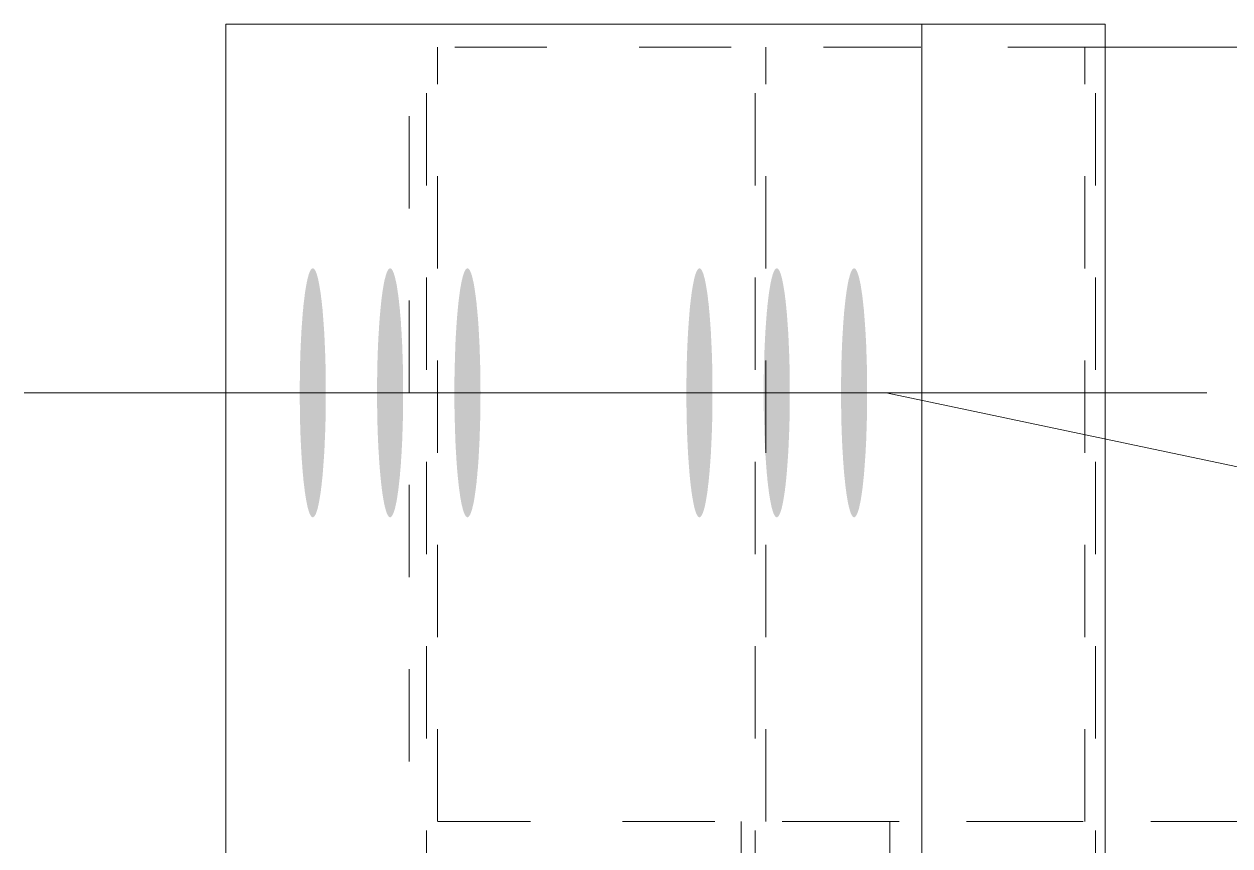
# Model space of a CAD drawing. Header units: millimetres. Extents: x 2 to 825, y 1 to 579.
# Drawn here: x 31.26 to 44.34, y 443 to 451.91 of the extents above; entities that cross this region are included whole.
import ezdxf

# ---------------------------------------------------------------- set-up
doc = ezdxf.new("R2010")
doc.units = ezdxf.units.MM
doc.linetypes.add('XKITLINE00', pattern=[0])
doc.linetypes.add('XKITLINE01', pattern=[4, 1, -1, 1, -1])
for name, color, linetype, lineweight in [('Bolt', 3, 'Continuous', 0), ('BoltMark', 7, 'Continuous', 0), ('Part', 2, 'Continuous', 0)]:
    doc.layers.add(name, color=color, linetype=linetype, lineweight=lineweight)

# ---------------------------------------------------------------- blocks, each defined once
blk = doc.blocks.new('*A80')
at = {"layer": 'Bolt'}
for points in [[(34.531, 447.882), (34.531, 447.849), (34.531, 447.816), (34.531, 447.783), (34.53, 447.75), (34.53, 447.717), (34.529, 447.684), (34.528, 447.652), (34.528, 447.619), (34.527, 447.587), (34.526, 447.555), (34.525, 447.523), (34.524, 447.491), (34.523, 447.46), (34.522, 447.429), (34.52, 447.398), (34.519, 447.368), (34.518, 447.338), (34.516, 447.308), (34.514, 447.279), (34.513, 447.25), (34.511, 447.221), (34.509, 447.193), (34.507, 447.165), (34.505, 447.138), (34.503, 447.111), (34.501, 447.084), (34.499, 447.059), (34.497, 447.033), (34.495, 447.008), (34.492, 446.984), (34.49, 446.96), (34.487, 446.937), (34.485, 446.915), (34.482, 446.893), (34.479, 446.871), (34.477, 446.851), (34.474, 446.831), (34.471, 446.811), (34.468, 446.792), (34.465, 446.774), (34.462, 446.757), (34.459, 446.74), (34.456, 446.724), (34.453, 446.709), (34.45, 446.695), (34.447, 446.681), (34.444, 446.668), (34.441, 446.655), (34.437, 446.644), (34.434, 446.633), (34.431, 446.623), (34.427, 446.614), (34.424, 446.605), (34.421, 446.598), (34.417, 446.591), (34.414, 446.585), (34.41, 446.58), (34.407, 446.575), (34.403, 446.571), (34.4, 446.569), (34.397, 446.567), (34.393, 446.565), (34.39, 446.565), (34.386, 446.565), (34.383, 446.567), (34.379, 446.569), (34.376, 446.571), (34.372, 446.575), (34.369, 446.58), (34.365, 446.585), (34.362, 446.591), (34.359, 446.598), (34.355, 446.605), (34.352, 446.614), (34.348, 446.623), (34.345, 446.633), (34.342, 446.644), (34.339, 446.655), (34.335, 446.668), (34.332, 446.681), (34.329, 446.695), (34.326, 446.709), (34.323, 446.724), (34.32, 446.74), (34.317, 446.757), (34.314, 446.774), (34.311, 446.792), (34.308, 446.811), (34.305, 446.831), (34.302, 446.851), (34.3, 446.871), (34.297, 446.893), (34.295, 446.915), (34.292, 446.937), (34.289, 446.96), (34.287, 446.984), (34.285, 447.008), (34.282, 447.033), (34.28, 447.059), (34.278, 447.084), (34.276, 447.111), (34.274, 447.138), (34.272, 447.165), (34.27, 447.193), (34.268, 447.221), (34.266, 447.25), (34.265, 447.279), (34.263, 447.308), (34.262, 447.338), (34.26, 447.368), (34.259, 447.398), (34.257, 447.429), (34.256, 447.46), (34.255, 447.491), (34.254, 447.523), (34.253, 447.555), (34.252, 447.587), (34.251, 447.619), (34.251, 447.652), (34.25, 447.684), (34.25, 447.717), (34.249, 447.75), (34.249, 447.783), (34.248, 447.816), (34.248, 447.849), (34.248, 447.882), (34.248, 447.915), (34.248, 447.948), (34.248, 447.981), (34.248, 448.014), (34.249, 448.047), (34.249, 448.08), (34.25, 448.113), (34.25, 448.146), (34.251, 448.178), (34.251, 448.211), (34.252, 448.243), (34.253, 448.275), (34.254, 448.307), (34.255, 448.338), (34.256, 448.37), (34.257, 448.401), (34.259, 448.432), (34.26, 448.462), (34.262, 448.492), (34.263, 448.522), (34.265, 448.551), (34.266, 448.58), (34.268, 448.609), (34.27, 448.637), (34.272, 448.665), (34.274, 448.692), (34.276, 448.719), (34.278, 448.745), (34.28, 448.771), (34.282, 448.797), (34.285, 448.822), (34.287, 448.846), (34.289, 448.87), (34.292, 448.893), (34.295, 448.915), (34.297, 448.937), (34.3, 448.959), (34.302, 448.979), (34.305, 448.999), (34.308, 449.019), (34.311, 449.037), (34.314, 449.055), (34.317, 449.073), (34.32, 449.09), (34.323, 449.106), (34.326, 449.121), (34.329, 449.135), (34.332, 449.149), (34.335, 449.162), (34.339, 449.174), (34.342, 449.186), (34.345, 449.197), (34.348, 449.207), (34.352, 449.216), (34.355, 449.224), (34.359, 449.232), (34.362, 449.239), (34.365, 449.245), (34.369, 449.25), (34.372, 449.255), (34.376, 449.258), (34.379, 449.261), (34.383, 449.263), (34.386, 449.265), (34.39, 449.265), (34.393, 449.265), (34.397, 449.263), (34.4, 449.261), (34.403, 449.258), (34.407, 449.255), (34.41, 449.25), (34.414, 449.245), (34.417, 449.239), (34.421, 449.232), (34.424, 449.224), (34.427, 449.216), (34.431, 449.207), (34.434, 449.197), (34.437, 449.186), (34.441, 449.174), (34.444, 449.162), (34.447, 449.149), (34.45, 449.135), (34.453, 449.121), (34.456, 449.106), (34.459, 449.09), (34.462, 449.073), (34.465, 449.055), (34.468, 449.037), (34.471, 449.019), (34.474, 448.999), (34.477, 448.979), (34.479, 448.959), (34.482, 448.937), (34.485, 448.915), (34.487, 448.893), (34.49, 448.87), (34.492, 448.846), (34.495, 448.822), (34.497, 448.797), (34.499, 448.771), (34.501, 448.745), (34.503, 448.719), (34.505, 448.692), (34.507, 448.665), (34.509, 448.637), (34.511, 448.609), (34.513, 448.58), (34.514, 448.551), (34.516, 448.522), (34.518, 448.492), (34.519, 448.462), (34.52, 448.432), (34.522, 448.401), (34.523, 448.37), (34.524, 448.338), (34.525, 448.307), (34.526, 448.275), (34.527, 448.243), (34.528, 448.211), (34.528, 448.178), (34.529, 448.146), (34.53, 448.113), (34.53, 448.08), (34.531, 448.047), (34.531, 448.014), (34.531, 447.981), (34.531, 447.948), (34.531, 447.915)], [(35.37, 447.882), (35.37, 447.849), (35.37, 447.816), (35.37, 447.783), (35.369, 447.75), (35.369, 447.717), (35.368, 447.684), (35.368, 447.652), (35.367, 447.619), (35.366, 447.587), (35.365, 447.555), (35.364, 447.523), (35.363, 447.491), (35.362, 447.46), (35.361, 447.429), (35.36, 447.398), (35.358, 447.368), (35.357, 447.338), (35.355, 447.308), (35.354, 447.279), (35.352, 447.25), (35.35, 447.221), (35.348, 447.193), (35.347, 447.165), (35.345, 447.138), (35.343, 447.111), (35.34, 447.084), (35.338, 447.059), (35.336, 447.033), (35.334, 447.008), (35.331, 446.984), (35.329, 446.96), (35.326, 446.937), (35.324, 446.915), (35.321, 446.893), (35.319, 446.871), (35.316, 446.851), (35.313, 446.831), (35.31, 446.811), (35.307, 446.792), (35.305, 446.774), (35.302, 446.757), (35.299, 446.74), (35.296, 446.724), (35.292, 446.709), (35.289, 446.695), (35.286, 446.681), (35.283, 446.668), (35.28, 446.655), (35.276, 446.644), (35.273, 446.633), (35.27, 446.623), (35.267, 446.614), (35.263, 446.605), (35.26, 446.598), (35.256, 446.591), (35.253, 446.585), (35.25, 446.58), (35.246, 446.575), (35.243, 446.571), (35.239, 446.569), (35.236, 446.567), (35.232, 446.565), (35.229, 446.565), (35.225, 446.565), (35.222, 446.567), (35.218, 446.569), (35.215, 446.571), (35.211, 446.575), (35.208, 446.58), (35.205, 446.585), (35.201, 446.591), (35.198, 446.598), (35.194, 446.605), (35.191, 446.614), (35.188, 446.623), (35.184, 446.633), (35.181, 446.644), (35.178, 446.655), (35.175, 446.668), (35.171, 446.681), (35.168, 446.695), (35.165, 446.709), (35.162, 446.724), (35.159, 446.74), (35.156, 446.757), (35.153, 446.774), (35.15, 446.792), (35.147, 446.811), (35.144, 446.831), (35.142, 446.851), (35.139, 446.871), (35.136, 446.893), (35.134, 446.915), (35.131, 446.937), (35.129, 446.96), (35.126, 446.984), (35.124, 447.008), (35.122, 447.033), (35.119, 447.059), (35.117, 447.084), (35.115, 447.111), (35.113, 447.138), (35.111, 447.165), (35.109, 447.193), (35.107, 447.221), (35.106, 447.25), (35.104, 447.279), (35.102, 447.308), (35.101, 447.338), (35.099, 447.368), (35.098, 447.398), (35.097, 447.429), (35.095, 447.46), (35.094, 447.491), (35.093, 447.523), (35.092, 447.555), (35.091, 447.587), (35.091, 447.619), (35.09, 447.652), (35.089, 447.684), (35.089, 447.717), (35.088, 447.75), (35.088, 447.783), (35.088, 447.816), (35.087, 447.849), (35.087, 447.882), (35.087, 447.915), (35.087, 447.948), (35.087, 447.981), (35.088, 448.014), (35.088, 448.047), (35.088, 448.08), (35.089, 448.113), (35.089, 448.146), (35.09, 448.178), (35.091, 448.211), (35.091, 448.243), (35.092, 448.275), (35.093, 448.307), (35.094, 448.338), (35.095, 448.37), (35.097, 448.401), (35.098, 448.432), (35.099, 448.462), (35.101, 448.492), (35.102, 448.522), (35.104, 448.551), (35.106, 448.58), (35.107, 448.609), (35.109, 448.637), (35.111, 448.665), (35.113, 448.692), (35.115, 448.719), (35.117, 448.745), (35.119, 448.771), (35.122, 448.797), (35.124, 448.822), (35.126, 448.846), (35.129, 448.87), (35.131, 448.893), (35.134, 448.915), (35.136, 448.937), (35.139, 448.959), (35.142, 448.979), (35.144, 448.999), (35.147, 449.019), (35.15, 449.037), (35.153, 449.055), (35.156, 449.073), (35.159, 449.09), (35.162, 449.106), (35.165, 449.121), (35.168, 449.135), (35.171, 449.149), (35.175, 449.162), (35.178, 449.174), (35.181, 449.186), (35.184, 449.197), (35.188, 449.207), (35.191, 449.216), (35.194, 449.224), (35.198, 449.232), (35.201, 449.239), (35.205, 449.245), (35.208, 449.25), (35.211, 449.255), (35.215, 449.258), (35.218, 449.261), (35.222, 449.263), (35.225, 449.265), (35.229, 449.265), (35.232, 449.265), (35.236, 449.263), (35.239, 449.261), (35.243, 449.258), (35.246, 449.255), (35.25, 449.25), (35.253, 449.245), (35.256, 449.239), (35.26, 449.232), (35.263, 449.224), (35.267, 449.216), (35.27, 449.207), (35.273, 449.197), (35.276, 449.186), (35.28, 449.174), (35.283, 449.162), (35.286, 449.149), (35.289, 449.135), (35.292, 449.121), (35.296, 449.106), (35.299, 449.09), (35.302, 449.073), (35.305, 449.055), (35.307, 449.037), (35.31, 449.019), (35.313, 448.999), (35.316, 448.979), (35.319, 448.959), (35.321, 448.937), (35.324, 448.915), (35.326, 448.893), (35.329, 448.87), (35.331, 448.846), (35.334, 448.822), (35.336, 448.797), (35.338, 448.771), (35.34, 448.745), (35.343, 448.719), (35.345, 448.692), (35.347, 448.665), (35.348, 448.637), (35.35, 448.609), (35.352, 448.58), (35.354, 448.551), (35.355, 448.522), (35.357, 448.492), (35.358, 448.462), (35.36, 448.432), (35.361, 448.401), (35.362, 448.37), (35.363, 448.338), (35.364, 448.307), (35.365, 448.275), (35.366, 448.243), (35.367, 448.211), (35.368, 448.178), (35.368, 448.146), (35.369, 448.113), (35.369, 448.08), (35.37, 448.047), (35.37, 448.014), (35.37, 447.981), (35.37, 447.948), (35.37, 447.915)], [(36.209, 447.882), (36.209, 447.849), (36.209, 447.816), (36.209, 447.783), (36.208, 447.75), (36.208, 447.717), (36.207, 447.684), (36.207, 447.652), (36.206, 447.619), (36.205, 447.587), (36.204, 447.555), (36.203, 447.523), (36.202, 447.491), (36.201, 447.46), (36.2, 447.429), (36.199, 447.398), (36.197, 447.368), (36.196, 447.338), (36.194, 447.308), (36.193, 447.279), (36.191, 447.25), (36.189, 447.221), (36.188, 447.193), (36.186, 447.165), (36.184, 447.138), (36.182, 447.111), (36.18, 447.084), (36.177, 447.059), (36.175, 447.033), (36.173, 447.008), (36.17, 446.984), (36.168, 446.96), (36.166, 446.937), (36.163, 446.915), (36.16, 446.893), (36.158, 446.871), (36.155, 446.851), (36.152, 446.831), (36.149, 446.811), (36.147, 446.792), (36.144, 446.774), (36.141, 446.757), (36.138, 446.74), (36.135, 446.724), (36.132, 446.709), (36.128, 446.695), (36.125, 446.681), (36.122, 446.668), (36.119, 446.655), (36.116, 446.644), (36.112, 446.633), (36.109, 446.623), (36.106, 446.614), (36.102, 446.605), (36.099, 446.598), (36.096, 446.591), (36.092, 446.585), (36.089, 446.58), (36.085, 446.575), (36.082, 446.571), (36.078, 446.569), (36.075, 446.567), (36.071, 446.565), (36.068, 446.565), (36.064, 446.565), (36.061, 446.567), (36.058, 446.569), (36.054, 446.571), (36.051, 446.575), (36.047, 446.58), (36.044, 446.585), (36.04, 446.591), (36.037, 446.598), (36.034, 446.605), (36.03, 446.614), (36.027, 446.623), (36.023, 446.633), (36.02, 446.644), (36.017, 446.655), (36.014, 446.668), (36.011, 446.681), (36.007, 446.695), (36.004, 446.709), (36.001, 446.724), (35.998, 446.74), (35.995, 446.757), (35.992, 446.774), (35.989, 446.792), (35.986, 446.811), (35.984, 446.831), (35.981, 446.851), (35.978, 446.871), (35.975, 446.893), (35.973, 446.915), (35.97, 446.937), (35.968, 446.96), (35.965, 446.984), (35.963, 447.008), (35.961, 447.033), (35.958, 447.059), (35.956, 447.084), (35.954, 447.111), (35.952, 447.138), (35.95, 447.165), (35.948, 447.193), (35.946, 447.221), (35.945, 447.25), (35.943, 447.279), (35.941, 447.308), (35.94, 447.338), (35.938, 447.368), (35.937, 447.398), (35.936, 447.429), (35.935, 447.46), (35.933, 447.491), (35.932, 447.523), (35.931, 447.555), (35.931, 447.587), (35.93, 447.619), (35.929, 447.652), (35.928, 447.684), (35.928, 447.717), (35.927, 447.75), (35.927, 447.783), (35.927, 447.816), (35.926, 447.849), (35.926, 447.882), (35.926, 447.915), (35.926, 447.948), (35.926, 447.981), (35.927, 448.014), (35.927, 448.047), (35.927, 448.08), (35.928, 448.113), (35.928, 448.146), (35.929, 448.178), (35.93, 448.211), (35.931, 448.243), (35.931, 448.275), (35.932, 448.307), (35.933, 448.338), (35.935, 448.37), (35.936, 448.401), (35.937, 448.432), (35.938, 448.462), (35.94, 448.492), (35.941, 448.522), (35.943, 448.551), (35.945, 448.58), (35.946, 448.609), (35.948, 448.637), (35.95, 448.665), (35.952, 448.692), (35.954, 448.719), (35.956, 448.745), (35.958, 448.771), (35.961, 448.797), (35.963, 448.822), (35.965, 448.846), (35.968, 448.87), (35.97, 448.893), (35.973, 448.915), (35.975, 448.937), (35.978, 448.959), (35.981, 448.979), (35.984, 448.999), (35.986, 449.019), (35.989, 449.037), (35.992, 449.055), (35.995, 449.073), (35.998, 449.09), (36.001, 449.106), (36.004, 449.121), (36.007, 449.135), (36.011, 449.149), (36.014, 449.162), (36.017, 449.174), (36.02, 449.186), (36.023, 449.197), (36.027, 449.207), (36.03, 449.216), (36.034, 449.224), (36.037, 449.232), (36.04, 449.239), (36.044, 449.245), (36.047, 449.25), (36.051, 449.255), (36.054, 449.258), (36.058, 449.261), (36.061, 449.263), (36.064, 449.265), (36.068, 449.265), (36.071, 449.265), (36.075, 449.263), (36.078, 449.261), (36.082, 449.258), (36.085, 449.255), (36.089, 449.25), (36.092, 449.245), (36.096, 449.239), (36.099, 449.232), (36.102, 449.224), (36.106, 449.216), (36.109, 449.207), (36.112, 449.197), (36.116, 449.186), (36.119, 449.174), (36.122, 449.162), (36.125, 449.149), (36.128, 449.135), (36.132, 449.121), (36.135, 449.106), (36.138, 449.09), (36.141, 449.073), (36.144, 449.055), (36.147, 449.037), (36.149, 449.019), (36.152, 448.999), (36.155, 448.979), (36.158, 448.959), (36.16, 448.937), (36.163, 448.915), (36.166, 448.893), (36.168, 448.87), (36.17, 448.846), (36.173, 448.822), (36.175, 448.797), (36.177, 448.771), (36.18, 448.745), (36.182, 448.719), (36.184, 448.692), (36.186, 448.665), (36.188, 448.637), (36.189, 448.609), (36.191, 448.58), (36.193, 448.551), (36.194, 448.522), (36.196, 448.492), (36.197, 448.462), (36.199, 448.432), (36.2, 448.401), (36.201, 448.37), (36.202, 448.338), (36.203, 448.307), (36.204, 448.275), (36.205, 448.243), (36.206, 448.211), (36.207, 448.178), (36.207, 448.146), (36.208, 448.113), (36.208, 448.08), (36.209, 448.047), (36.209, 448.014), (36.209, 447.981), (36.209, 447.948), (36.21, 447.915)], [(38.727, 447.882), (38.727, 447.849), (38.727, 447.816), (38.726, 447.783), (38.726, 447.75), (38.725, 447.717), (38.725, 447.684), (38.724, 447.652), (38.724, 447.619), (38.723, 447.587), (38.722, 447.555), (38.721, 447.523), (38.72, 447.491), (38.719, 447.46), (38.718, 447.429), (38.716, 447.398), (38.715, 447.368), (38.713, 447.338), (38.712, 447.308), (38.71, 447.279), (38.709, 447.25), (38.707, 447.221), (38.705, 447.193), (38.703, 447.165), (38.701, 447.138), (38.699, 447.111), (38.697, 447.084), (38.695, 447.059), (38.693, 447.033), (38.69, 447.008), (38.688, 446.984), (38.686, 446.96), (38.683, 446.937), (38.68, 446.915), (38.678, 446.893), (38.675, 446.871), (38.673, 446.851), (38.67, 446.831), (38.667, 446.811), (38.664, 446.792), (38.661, 446.774), (38.658, 446.757), (38.655, 446.74), (38.652, 446.724), (38.649, 446.709), (38.646, 446.695), (38.643, 446.681), (38.64, 446.668), (38.636, 446.655), (38.633, 446.644), (38.63, 446.633), (38.627, 446.623), (38.623, 446.614), (38.62, 446.605), (38.616, 446.598), (38.613, 446.591), (38.61, 446.585), (38.606, 446.58), (38.603, 446.575), (38.599, 446.571), (38.596, 446.569), (38.592, 446.567), (38.589, 446.565), (38.585, 446.565), (38.582, 446.565), (38.578, 446.567), (38.575, 446.569), (38.572, 446.571), (38.568, 446.575), (38.565, 446.58), (38.561, 446.585), (38.558, 446.591), (38.554, 446.598), (38.551, 446.605), (38.548, 446.614), (38.544, 446.623), (38.541, 446.633), (38.538, 446.644), (38.534, 446.655), (38.531, 446.668), (38.528, 446.681), (38.525, 446.695), (38.522, 446.709), (38.519, 446.724), (38.516, 446.74), (38.513, 446.757), (38.51, 446.774), (38.507, 446.792), (38.504, 446.811), (38.501, 446.831), (38.498, 446.851), (38.496, 446.871), (38.493, 446.893), (38.49, 446.915), (38.488, 446.937), (38.485, 446.96), (38.483, 446.984), (38.48, 447.008), (38.478, 447.033), (38.476, 447.059), (38.474, 447.084), (38.472, 447.111), (38.47, 447.138), (38.468, 447.165), (38.466, 447.193), (38.464, 447.221), (38.462, 447.25), (38.461, 447.279), (38.459, 447.308), (38.457, 447.338), (38.456, 447.368), (38.455, 447.398), (38.453, 447.429), (38.452, 447.46), (38.451, 447.491), (38.45, 447.523), (38.449, 447.555), (38.448, 447.587), (38.447, 447.619), (38.447, 447.652), (38.446, 447.684), (38.445, 447.717), (38.445, 447.75), (38.444, 447.783), (38.444, 447.816), (38.444, 447.849), (38.444, 447.882), (38.444, 447.915), (38.444, 447.948), (38.444, 447.981), (38.444, 448.014), (38.444, 448.047), (38.445, 448.08), (38.445, 448.113), (38.446, 448.146), (38.447, 448.178), (38.447, 448.211), (38.448, 448.243), (38.449, 448.275), (38.45, 448.307), (38.451, 448.338), (38.452, 448.37), (38.453, 448.401), (38.455, 448.432), (38.456, 448.462), (38.457, 448.492), (38.459, 448.522), (38.461, 448.551), (38.462, 448.58), (38.464, 448.609), (38.466, 448.637), (38.468, 448.665), (38.47, 448.692), (38.472, 448.719), (38.474, 448.745), (38.476, 448.771), (38.478, 448.797), (38.48, 448.822), (38.483, 448.846), (38.485, 448.87), (38.488, 448.893), (38.49, 448.915), (38.493, 448.937), (38.496, 448.959), (38.498, 448.979), (38.501, 448.999), (38.504, 449.019), (38.507, 449.037), (38.51, 449.055), (38.513, 449.073), (38.516, 449.09), (38.519, 449.106), (38.522, 449.121), (38.525, 449.135), (38.528, 449.149), (38.531, 449.162), (38.534, 449.174), (38.538, 449.186), (38.541, 449.197), (38.544, 449.207), (38.548, 449.216), (38.551, 449.224), (38.554, 449.232), (38.558, 449.239), (38.561, 449.245), (38.565, 449.25), (38.568, 449.255), (38.572, 449.258), (38.575, 449.261), (38.578, 449.263), (38.582, 449.265), (38.585, 449.265), (38.589, 449.265), (38.592, 449.263), (38.596, 449.261), (38.599, 449.258), (38.603, 449.255), (38.606, 449.25), (38.61, 449.245), (38.613, 449.239), (38.616, 449.232), (38.62, 449.224), (38.623, 449.216), (38.627, 449.207), (38.63, 449.197), (38.633, 449.186), (38.636, 449.174), (38.64, 449.162), (38.643, 449.149), (38.646, 449.135), (38.649, 449.121), (38.652, 449.106), (38.655, 449.09), (38.658, 449.073), (38.661, 449.055), (38.664, 449.037), (38.667, 449.019), (38.67, 448.999), (38.673, 448.979), (38.675, 448.959), (38.678, 448.937), (38.68, 448.915), (38.683, 448.893), (38.686, 448.87), (38.688, 448.846), (38.69, 448.822), (38.693, 448.797), (38.695, 448.771), (38.697, 448.745), (38.699, 448.719), (38.701, 448.692), (38.703, 448.665), (38.705, 448.637), (38.707, 448.609), (38.709, 448.58), (38.71, 448.551), (38.712, 448.522), (38.713, 448.492), (38.715, 448.462), (38.716, 448.432), (38.718, 448.401), (38.719, 448.37), (38.72, 448.338), (38.721, 448.307), (38.722, 448.275), (38.723, 448.243), (38.724, 448.211), (38.724, 448.178), (38.725, 448.146), (38.725, 448.113), (38.726, 448.08), (38.726, 448.047), (38.727, 448.014), (38.727, 447.981), (38.727, 447.948), (38.727, 447.915)], [(39.566, 447.882), (39.566, 447.849), (39.566, 447.816), (39.565, 447.783), (39.565, 447.75), (39.565, 447.717), (39.564, 447.684), (39.563, 447.652), (39.563, 447.619), (39.562, 447.587), (39.561, 447.555), (39.56, 447.523), (39.559, 447.491), (39.558, 447.46), (39.557, 447.429), (39.555, 447.398), (39.554, 447.368), (39.553, 447.338), (39.551, 447.308), (39.549, 447.279), (39.548, 447.25), (39.546, 447.221), (39.544, 447.193), (39.542, 447.165), (39.54, 447.138), (39.538, 447.111), (39.536, 447.084), (39.534, 447.059), (39.532, 447.033), (39.529, 447.008), (39.527, 446.984), (39.525, 446.96), (39.522, 446.937), (39.52, 446.915), (39.517, 446.893), (39.514, 446.871), (39.512, 446.851), (39.509, 446.831), (39.506, 446.811), (39.503, 446.792), (39.5, 446.774), (39.497, 446.757), (39.494, 446.74), (39.491, 446.724), (39.488, 446.709), (39.485, 446.695), (39.482, 446.681), (39.479, 446.668), (39.476, 446.655), (39.472, 446.644), (39.469, 446.633), (39.466, 446.623), (39.462, 446.614), (39.459, 446.605), (39.456, 446.598), (39.452, 446.591), (39.449, 446.585), (39.445, 446.58), (39.442, 446.575), (39.438, 446.571), (39.435, 446.569), (39.432, 446.567), (39.428, 446.565), (39.425, 446.565), (39.421, 446.565), (39.418, 446.567), (39.414, 446.569), (39.411, 446.571), (39.407, 446.575), (39.404, 446.58), (39.4, 446.585), (39.397, 446.591), (39.394, 446.598), (39.39, 446.605), (39.387, 446.614), (39.383, 446.623), (39.38, 446.633), (39.377, 446.644), (39.374, 446.655), (39.37, 446.668), (39.367, 446.681), (39.364, 446.695), (39.361, 446.709), (39.358, 446.724), (39.355, 446.74), (39.352, 446.757), (39.349, 446.774), (39.346, 446.792), (39.343, 446.811), (39.34, 446.831), (39.337, 446.851), (39.335, 446.871), (39.332, 446.893), (39.329, 446.915), (39.327, 446.937), (39.324, 446.96), (39.322, 446.984), (39.32, 447.008), (39.317, 447.033), (39.315, 447.059), (39.313, 447.084), (39.311, 447.111), (39.309, 447.138), (39.307, 447.165), (39.305, 447.193), (39.303, 447.221), (39.301, 447.25), (39.3, 447.279), (39.298, 447.308), (39.297, 447.338), (39.295, 447.368), (39.294, 447.398), (39.292, 447.429), (39.291, 447.46), (39.29, 447.491), (39.289, 447.523), (39.288, 447.555), (39.287, 447.587), (39.286, 447.619), (39.286, 447.652), (39.285, 447.684), (39.284, 447.717), (39.284, 447.75), (39.284, 447.783), (39.283, 447.816), (39.283, 447.849), (39.283, 447.882), (39.283, 447.915), (39.283, 447.948), (39.283, 447.981), (39.283, 448.014), (39.284, 448.047), (39.284, 448.08), (39.284, 448.113), (39.285, 448.146), (39.286, 448.178), (39.286, 448.211), (39.287, 448.243), (39.288, 448.275), (39.289, 448.307), (39.29, 448.338), (39.291, 448.37), (39.292, 448.401), (39.294, 448.432), (39.295, 448.462), (39.297, 448.492), (39.298, 448.522), (39.3, 448.551), (39.301, 448.58), (39.303, 448.609), (39.305, 448.637), (39.307, 448.665), (39.309, 448.692), (39.311, 448.719), (39.313, 448.745), (39.315, 448.771), (39.317, 448.797), (39.32, 448.822), (39.322, 448.846), (39.324, 448.87), (39.327, 448.893), (39.329, 448.915), (39.332, 448.937), (39.335, 448.959), (39.337, 448.979), (39.34, 448.999), (39.343, 449.019), (39.346, 449.037), (39.349, 449.055), (39.352, 449.073), (39.355, 449.09), (39.358, 449.106), (39.361, 449.121), (39.364, 449.135), (39.367, 449.149), (39.37, 449.162), (39.374, 449.174), (39.377, 449.186), (39.38, 449.197), (39.383, 449.207), (39.387, 449.216), (39.39, 449.224), (39.394, 449.232), (39.397, 449.239), (39.4, 449.245), (39.404, 449.25), (39.407, 449.255), (39.411, 449.258), (39.414, 449.261), (39.418, 449.263), (39.421, 449.265), (39.425, 449.265), (39.428, 449.265), (39.432, 449.263), (39.435, 449.261), (39.438, 449.258), (39.442, 449.255), (39.445, 449.25), (39.449, 449.245), (39.452, 449.239), (39.456, 449.232), (39.459, 449.224), (39.462, 449.216), (39.466, 449.207), (39.469, 449.197), (39.472, 449.186), (39.476, 449.174), (39.479, 449.162), (39.482, 449.149), (39.485, 449.135), (39.488, 449.121), (39.491, 449.106), (39.494, 449.09), (39.497, 449.073), (39.5, 449.055), (39.503, 449.037), (39.506, 449.019), (39.509, 448.999), (39.512, 448.979), (39.514, 448.959), (39.517, 448.937), (39.52, 448.915), (39.522, 448.893), (39.525, 448.87), (39.527, 448.846), (39.529, 448.822), (39.532, 448.797), (39.534, 448.771), (39.536, 448.745), (39.538, 448.719), (39.54, 448.692), (39.542, 448.665), (39.544, 448.637), (39.546, 448.609), (39.548, 448.58), (39.549, 448.551), (39.551, 448.522), (39.553, 448.492), (39.554, 448.462), (39.555, 448.432), (39.557, 448.401), (39.558, 448.37), (39.559, 448.338), (39.56, 448.307), (39.561, 448.275), (39.562, 448.243), (39.563, 448.211), (39.563, 448.178), (39.564, 448.146), (39.565, 448.113), (39.565, 448.08), (39.565, 448.047), (39.566, 448.014), (39.566, 447.981), (39.566, 447.948), (39.566, 447.915)], [(40.405, 447.882), (40.405, 447.849), (40.405, 447.816), (40.405, 447.783), (40.404, 447.75), (40.404, 447.717), (40.403, 447.684), (40.403, 447.652), (40.402, 447.619), (40.401, 447.587), (40.4, 447.555), (40.399, 447.523), (40.398, 447.491), (40.397, 447.46), (40.396, 447.429), (40.395, 447.398), (40.393, 447.368), (40.392, 447.338), (40.39, 447.308), (40.389, 447.279), (40.387, 447.25), (40.385, 447.221), (40.383, 447.193), (40.381, 447.165), (40.379, 447.138), (40.377, 447.111), (40.375, 447.084), (40.373, 447.059), (40.371, 447.033), (40.369, 447.008), (40.366, 446.984), (40.364, 446.96), (40.361, 446.937), (40.359, 446.915), (40.356, 446.893), (40.354, 446.871), (40.351, 446.851), (40.348, 446.831), (40.345, 446.811), (40.342, 446.792), (40.339, 446.774), (40.337, 446.757), (40.334, 446.74), (40.33, 446.724), (40.327, 446.709), (40.324, 446.695), (40.321, 446.681), (40.318, 446.668), (40.315, 446.655), (40.311, 446.644), (40.308, 446.633), (40.305, 446.623), (40.301, 446.614), (40.298, 446.605), (40.295, 446.598), (40.291, 446.591), (40.288, 446.585), (40.284, 446.58), (40.281, 446.575), (40.278, 446.571), (40.274, 446.569), (40.271, 446.567), (40.267, 446.565), (40.264, 446.565), (40.26, 446.565), (40.257, 446.567), (40.253, 446.569), (40.25, 446.571), (40.246, 446.575), (40.243, 446.58), (40.24, 446.585), (40.236, 446.591), (40.233, 446.598), (40.229, 446.605), (40.226, 446.614), (40.223, 446.623), (40.219, 446.633), (40.216, 446.644), (40.213, 446.655), (40.21, 446.668), (40.206, 446.681), (40.203, 446.695), (40.2, 446.709), (40.197, 446.724), (40.194, 446.74), (40.191, 446.757), (40.188, 446.774), (40.185, 446.792), (40.182, 446.811), (40.179, 446.831), (40.177, 446.851), (40.174, 446.871), (40.171, 446.893), (40.169, 446.915), (40.166, 446.937), (40.164, 446.96), (40.161, 446.984), (40.159, 447.008), (40.156, 447.033), (40.154, 447.059), (40.152, 447.084), (40.15, 447.111), (40.148, 447.138), (40.146, 447.165), (40.144, 447.193), (40.142, 447.221), (40.141, 447.25), (40.139, 447.279), (40.137, 447.308), (40.136, 447.338), (40.134, 447.368), (40.133, 447.398), (40.132, 447.429), (40.13, 447.46), (40.129, 447.491), (40.128, 447.523), (40.127, 447.555), (40.126, 447.587), (40.126, 447.619), (40.125, 447.652), (40.124, 447.684), (40.124, 447.717), (40.123, 447.75), (40.123, 447.783), (40.122, 447.816), (40.122, 447.849), (40.122, 447.882), (40.122, 447.915), (40.122, 447.948), (40.122, 447.981), (40.122, 448.014), (40.123, 448.047), (40.123, 448.08), (40.124, 448.113), (40.124, 448.146), (40.125, 448.178), (40.126, 448.211), (40.126, 448.243), (40.127, 448.275), (40.128, 448.307), (40.129, 448.338), (40.13, 448.37), (40.132, 448.401), (40.133, 448.432), (40.134, 448.462), (40.136, 448.492), (40.137, 448.522), (40.139, 448.551), (40.141, 448.58), (40.142, 448.609), (40.144, 448.637), (40.146, 448.665), (40.148, 448.692), (40.15, 448.719), (40.152, 448.745), (40.154, 448.771), (40.156, 448.797), (40.159, 448.822), (40.161, 448.846), (40.164, 448.87), (40.166, 448.893), (40.169, 448.915), (40.171, 448.937), (40.174, 448.959), (40.177, 448.979), (40.179, 448.999), (40.182, 449.019), (40.185, 449.037), (40.188, 449.055), (40.191, 449.073), (40.194, 449.09), (40.197, 449.106), (40.2, 449.121), (40.203, 449.135), (40.206, 449.149), (40.21, 449.162), (40.213, 449.174), (40.216, 449.186), (40.219, 449.197), (40.223, 449.207), (40.226, 449.216), (40.229, 449.224), (40.233, 449.232), (40.236, 449.239), (40.24, 449.245), (40.243, 449.25), (40.246, 449.255), (40.25, 449.258), (40.253, 449.261), (40.257, 449.263), (40.26, 449.265), (40.264, 449.265), (40.267, 449.265), (40.271, 449.263), (40.274, 449.261), (40.278, 449.258), (40.281, 449.255), (40.284, 449.25), (40.288, 449.245), (40.291, 449.239), (40.295, 449.232), (40.298, 449.224), (40.301, 449.216), (40.305, 449.207), (40.308, 449.197), (40.311, 449.186), (40.315, 449.174), (40.318, 449.162), (40.321, 449.149), (40.324, 449.135), (40.327, 449.121), (40.33, 449.106), (40.334, 449.09), (40.337, 449.073), (40.339, 449.055), (40.342, 449.037), (40.345, 449.019), (40.348, 448.999), (40.351, 448.979), (40.354, 448.959), (40.356, 448.937), (40.359, 448.915), (40.361, 448.893), (40.364, 448.87), (40.366, 448.846), (40.369, 448.822), (40.371, 448.797), (40.373, 448.771), (40.375, 448.745), (40.377, 448.719), (40.379, 448.692), (40.381, 448.665), (40.383, 448.637), (40.385, 448.609), (40.387, 448.58), (40.389, 448.551), (40.39, 448.522), (40.392, 448.492), (40.393, 448.462), (40.395, 448.432), (40.396, 448.401), (40.397, 448.37), (40.398, 448.338), (40.399, 448.307), (40.4, 448.275), (40.401, 448.243), (40.402, 448.211), (40.403, 448.178), (40.403, 448.146), (40.404, 448.113), (40.404, 448.08), (40.405, 448.047), (40.405, 448.014), (40.405, 447.981), (40.405, 447.948), (40.405, 447.915)]]:
    blk.add_hatch(color=3, dxfattribs=at).paths.add_polyline_path(points, flags=17)
at = {"layer": 'Bolt', "color": 3, "linetype": 'XKITLINE00', "lineweight": 0}
for p, q in [((31.257, 447.915), (38.218, 447.915)), ((32.096, 447.915), (39.058, 447.915)), ((32.935, 447.915), (39.897, 447.915)), ((35.453, 447.915), (42.414, 447.915)), ((36.292, 447.915), (43.253, 447.915)), ((37.131, 447.915), (44.092, 447.915))]:
    blk.add_line(p, q, dxfattribs=at)
blk = doc.blocks.new('*A82')
at = {"layer": 'Part', "color": 7, "linetype": 'XKITLINE01', "lineweight": 0}
for p, q in [((39.19, 434.165), (39.19, 451.665)), ((42.987, 451.665), (39.19, 451.665)), ((39.306, 443.265), (39.306, 451.665)), ((42.766, 443.265), (42.766, 451.665)), ((42.882, 434.165), (42.882, 451.665)), ((250.483, 443.265), (39.306, 443.265))]:
    blk.add_line(p, q, dxfattribs=at)
at = {"layer": 'Part', "color": 2, "linetype": 'XKITLINE00', "lineweight": 0}
blk.add_line((250.483, 451.665), (42.987, 451.665), dxfattribs=at)
blk = doc.blocks.new('*A119')
at = {"layer": 'Part', "color": 2, "linetype": 'XKITLINE00', "lineweight": 0}
for p, q in [((33.446, 451.915), (42.987, 451.915)), ((33.446, 433.915), (33.446, 451.915)), ((40.998, 433.915), (40.998, 451.915)), ((42.987, 433.915), (42.987, 451.915))]:
    blk.add_line(p, q, dxfattribs=at)
at = {"layer": 'Part', "color": 7, "linetype": 'XKITLINE01', "lineweight": 0}
blk.add_line((35.435, 433.915), (35.435, 451.915), dxfattribs=at)
blk = doc.blocks.new('*A120')
at = {"layer": 'Part', "color": 7, "linetype": 'XKITLINE01', "lineweight": 0}
for p, q in [((232.931, 451.665), (35.624, 451.665)), ((35.624, 434.165), (35.624, 451.665)), ((35.744, 443.265), (35.744, 451.665)), ((232.751, 443.265), (35.744, 443.265)), ((39.037, 443.265), (39.037, 442.565)), ((40.65, 442.565), (40.65, 443.265))]:
    blk.add_line(p, q, dxfattribs=at)
blk = doc.blocks.new('*A252')
at = {"layer": 'BoltMark', "color": 7, "linetype": 'XKITLINE00', "lineweight": 0}
blk.add_line((40.612, 447.915), (44.476, 447.1), dxfattribs=at)

msp = doc.modelspace()

# ---------------------------------------------------------------- block references
at = {"lineweight": 0}
for name in ['*A119', '*A120', '*A252', '*A80']:
    msp.add_blockref(name, (0, 0), dxfattribs=at)
at = {"layer": 'Part', "lineweight": 0}
msp.add_blockref('*A82', (0, 0), dxfattribs=at)

doc.saveas('drawing.dxf')
